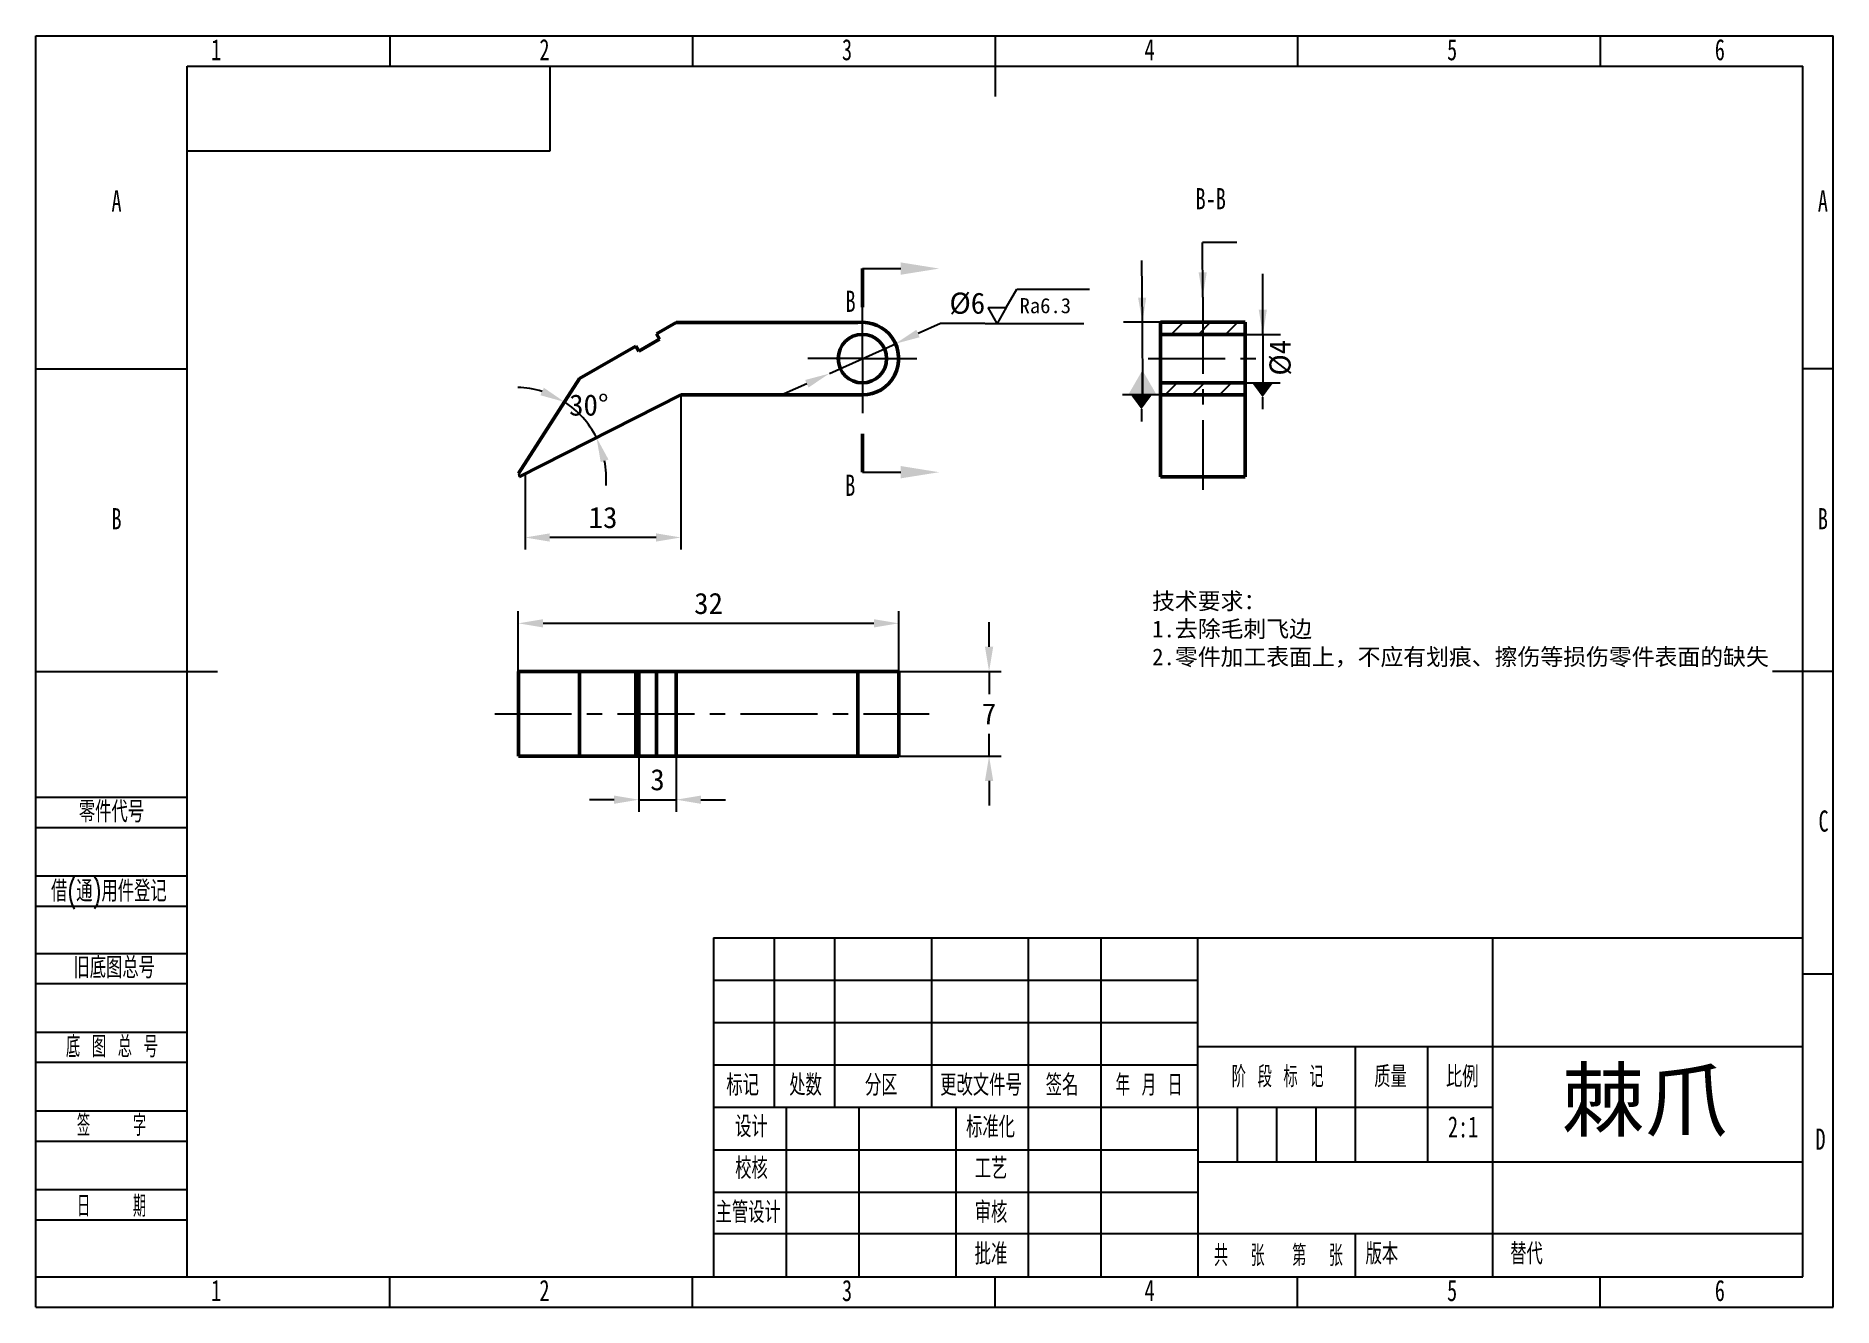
# Model space of a CAD drawing. Header units: millimetres. Extents: x 0 to 148, y 0 to 105.
import ezdxf

# ---------------------------------------------------------------- set-up
doc = ezdxf.new("R2010")
doc.units = ezdxf.units.MM
doc.header["$LTSCALE"] = 0.5
doc.header["$PDSIZE"] = -1
doc.linetypes.add('CENTERX2', pattern=[20.32, 12.7, -2.54, 2.54, -2.54])
for name, color, linetype in [('中心线层', 7, 'CENTERX2'), ('图框', 7, 'Continuous'), ('细实线层', 7, 'Continuous')]:
    doc.layers.add(name, color=color, linetype=linetype)
for name, color, linetype, lineweight in [('文字层', 3, 'Continuous', 25), ('标注层', 4, 'Continuous', 25), ('粗实线层', 7, 'Continuous', 25), ('轮廓实线层', 7, 'Continuous', 50)]:
    doc.layers.add(name, color=color, linetype=linetype, lineweight=lineweight)
doc.styles.add('SLDTEXTSTYLE0', font='TXT', dxfattribs={"width": 0.7, "bigfont": 'bigfont'})
doc.styles.add('SLDTEXTSTYLE1', font='TXT', dxfattribs={"width": 0.6, "bigfont": 'bigfont'})
doc.styles.add('SLDTEXTSTYLE2', font='TXT', dxfattribs={"width": 0.614286, "bigfont": 'bigfont'})
doc.styles.add('SLDTEXTSTYLE3', font='TXT', dxfattribs={"width": 0.62, "bigfont": 'bigfont'})
doc.styles.add('SLDTEXTSTYLE4', font='TXT', dxfattribs={"width": 0.566667, "bigfont": 'bigfont'})
doc.styles.add('SLDTEXTSTYLE5', font='TXT', dxfattribs={"width": 0.7})
doc.dimstyles.new('ISO-25', dxfattribs={"dimtxt": 2.5, "dimasz": 2.5, "dimexe": 1.25, "dimexo": 0.625, "dimtad": 1, "dimtxsty": 'Standard', "dimcen": 2.5, "dimadec": 0, "dimazin": 0, "dimtfac": 1, "dimtmove": 0, "dimatfit": 3, "dimfxl": 1, "dimarcsym": 0})

# ---------------------------------------------------------------- blocks, each defined once
blk = doc.blocks.new('SW_CENTERMARKSYMBOL_0')
at = {"layer": '图框', "color": 0}
for p, q in [((0, 2.5), (0, 4.5)), ((0, 0), (0, 2.5)), ((-2.5, 0), (-4.5, 0)), ((0, 0), (-2.5, 0)), ((0, 0), (0, -2.5)), ((0, 0), (2.5, 0)), ((2.5, 0), (4.5, 0)), ((0, -2.5), (0, -4.5))]:
    blk.add_line(p, q, dxfattribs=at)
blk = doc.blocks.new('*D2')
at = {"layer": 'Defpoints', "color": 0, "transparency": 16777216}
for p in [(71.29, 52.5), (71.29, 45.5), (78.76, 45.5)]:
    blk.add_point(p, dxfattribs=at)
at = {"layer": '标注层', "color": 0, "lineweight": -2, "transparency": 16777216}
for p, q in [((78.76, 54.54), (78.76, 56.58)), ((71.29, 52.5), (79.76, 52.5)), ((78.76, 52.5), (78.76, 50.63)), ((78.76, 45.5), (78.76, 47.36)), ((71.29, 45.5), (79.76, 45.5)), ((78.76, 43.46), (78.76, 41.42))]:
    blk.add_line(p, q, dxfattribs=at)
at = {"layer": '标注层', "color": 0, "transparency": 16777216}
for points in [[(78.42, 54.54), (79.1, 54.54), (78.76, 52.5)], [(78.42, 43.46), (79.1, 43.46), (78.76, 45.5)]]:
    blk.add_solid(points, dxfattribs=at)
at = {"layer": '标注层', "color": 0, "transparency": 16777216, "insert": (78.76, 49), "char_height": 1.75, "attachment_point": 5}
blk.add_mtext('7', dxfattribs=at)
blk = doc.blocks.new('*D3')
at = {"layer": 'Defpoints', "color": 0, "transparency": 16777216}
for p in [(44.91, 76.7), (53.29, 75.34), (44.73, 73.95), (39.86, 68.85), (39.92, 68.59)]:
    blk.add_point(p, dxfattribs=at)
at = {"layer": '标注层', "color": 0, "lineweight": -2, "transparency": 16777216}
for start, end in [(72.8008, 88.3444), (26.7928, 57.2572), (355.7056, 11.2492)]:
    blk.add_arc((39.59, 68.43), 7.54, start, end, dxfattribs=at)
at = {"layer": '标注层', "color": 0, "transparency": 16777216}
for points in [[(41.97, 75.94), (41.68, 75.32), (43.67, 74.77)], [(46.67, 69.79), (47.31, 70.01), (46.32, 71.83)]]:
    blk.add_solid(points, dxfattribs=at)
at = {"layer": '标注层', "color": 0, "transparency": 16777216, "insert": (45.69, 74.5), "char_height": 1.75, "attachment_point": 5}
blk.add_mtext('30%%D', dxfattribs=at)
blk = doc.blocks.new('*D4')
at = {"layer": 'Defpoints', "color": 0, "transparency": 16777216}
for p in [(71.29, 56.48), (39.86, 52.5), (71.29, 52.5)]:
    blk.add_point(p, dxfattribs=at)
at = {"layer": '标注层', "color": 0, "lineweight": -2, "transparency": 16777216}
for p, q in [((39.86, 52.5), (39.86, 57.48)), ((41.9, 56.48), (69.25, 56.48)), ((71.29, 52.5), (71.29, 57.48))]:
    blk.add_line(p, q, dxfattribs=at)
at = {"layer": '标注层', "color": 0, "transparency": 16777216}
for points in [[(41.9, 56.82), (41.9, 56.14), (39.86, 56.48)], [(69.25, 56.82), (69.25, 56.14), (71.29, 56.48)]]:
    blk.add_solid(points, dxfattribs=at)
at = {"layer": '标注层', "color": 0, "transparency": 16777216, "insert": (55.58, 58.11), "char_height": 1.75, "attachment_point": 5}
blk.add_mtext('32', dxfattribs=at)
blk = doc.blocks.new('*D5')
at = {"layer": 'Defpoints', "color": 0, "transparency": 16777216}
for p in [(71.03, 79.58), (65.56, 77.11)]:
    blk.add_point(p, dxfattribs=at)
at = {"layer": '标注层', "color": 0, "lineweight": -2, "transparency": 16777216}
for p, q in [((74.74, 81.26), (72.89, 80.42)), ((78.42, 81.26), (74.74, 81.26)), ((65.56, 77.11), (71.03, 79.58)), ((63.7, 76.27), (61.84, 75.43))]:
    blk.add_line(p, q, dxfattribs=at)
at = {"layer": '标注层', "color": 0, "transparency": 16777216}
for points in [[(72.75, 80.73), (73.02, 80.11), (71.03, 79.58)], [(63.56, 76.58), (63.84, 75.96), (65.56, 77.11)]]:
    blk.add_solid(points, dxfattribs=at)
at = {"layer": '标注层', "color": 0, "transparency": 16777216, "insert": (76.96, 82.89), "char_height": 1.75, "attachment_point": 5}
blk.add_mtext('%%C6', dxfattribs=at)
blk = doc.blocks.new('ccd')
for p, q in [((3, 5.2), (6.5, 11.26)), ((6.5, 11.26), (30.5, 11.26)), ((0, 0), (-3, 5.2)), ((-3, 5.2), (3, 5.2)), ((3, 5.2), (0, 0))]:
    blk.add_line(p, q)
blk.add_attdef('RA6.3', (7.39, 3.36), '', height=5)
blk = doc.blocks.new('*D7')
at = {"layer": 'Defpoints', "color": 0, "transparency": 16777216}
for p in [(53.29, 75.34), (40.42, 68.85), (40.42, 63.57)]:
    blk.add_point(p, dxfattribs=at)
at = {"layer": '标注层', "color": 0, "lineweight": -2, "transparency": 16777216}
for p, q in [((53.29, 75.34), (53.29, 62.57)), ((40.42, 68.85), (40.42, 62.57)), ((51.25, 63.57), (42.46, 63.57))]:
    blk.add_line(p, q, dxfattribs=at)
at = {"layer": '标注层', "color": 0, "transparency": 16777216}
for points in [[(42.46, 63.91), (42.46, 63.23), (40.42, 63.57)], [(51.25, 63.91), (51.25, 63.23), (53.29, 63.57)]]:
    blk.add_solid(points, dxfattribs=at)
at = {"layer": '标注层', "color": 0, "transparency": 16777216, "insert": (46.86, 65.21), "char_height": 1.75, "attachment_point": 5}
blk.add_mtext('13', dxfattribs=at)
blk = doc.blocks.new('*D8')
at = {"layer": 'Defpoints', "color": 0, "transparency": 16777216}
for p in [(49.81, 45.5), (52.91, 45.5), (52.91, 41.91)]:
    blk.add_point(p, dxfattribs=at)
at = {"layer": '标注层', "color": 0, "lineweight": -2, "transparency": 16777216}
for p, q in [((49.81, 45.5), (49.81, 40.91)), ((52.91, 45.5), (52.91, 40.91)), ((47.77, 41.91), (45.73, 41.91)), ((49.81, 41.91), (52.91, 41.91)), ((54.95, 41.91), (56.99, 41.91))]:
    blk.add_line(p, q, dxfattribs=at)
at = {"layer": '标注层', "color": 0, "transparency": 16777216}
for points in [[(47.77, 42.25), (47.77, 41.57), (49.81, 41.91)], [(54.95, 42.25), (54.95, 41.57), (52.91, 41.91)]]:
    blk.add_solid(points, dxfattribs=at)
at = {"layer": '标注层', "color": 0, "transparency": 16777216, "insert": (51.36, 43.55), "char_height": 1.75, "attachment_point": 5}
blk.add_mtext('3', dxfattribs=at)

msp = doc.modelspace()

# ---------------------------------------------------------------- hatches: boundary and pattern name
at = {"layer": '细实线层'}
h = msp.add_hatch(dxfattribs=at)
h.set_pattern_fill('ANSI31', color=256, scale=0.5, angle=3e-322)
h.paths.add_polyline_path([(96.417, 81.345), (92.917, 81.345), (92.917, 80.345), (96.417, 80.345)])
h.paths.add_polyline_path([(99.917, 81.345), (96.417, 81.345), (96.417, 80.345), (99.917, 80.345)])
h.paths.add_polyline_path([(96.417, 76.345), (92.917, 76.345), (92.917, 75.345), (96.417, 75.345)])
h.paths.add_polyline_path([(99.917, 76.345), (96.417, 76.345), (96.417, 75.345), (99.917, 75.345)])

# ---------------------------------------------------------------- linework, layer by layer
msp.add_line((39.862, 68.847), (39.918, 68.591))
at = {"layer": '中心线层'}
for p, q in [((96.417, 83.435), (96.417, 67.495)), ((91.91, 78.345), (101.349, 78.345)), ((37.907, 48.996), (73.81, 48.996))]:
    msp.add_line(p, q, dxfattribs=at)
at = {"layer": '图框'}
for p, q in [((0, 0), (0, 105)), ((0, 105), (148.5, 105)), ((29.25, 105), (29.25, 102.5)), ((54.25, 105), (54.25, 102.5)), ((79.25, 105), (79.25, 100)), ((104.25, 105), (104.25, 102.5)), ((129.25, 105), (129.25, 102.5)), ((148.5, 0), (148.5, 105)), ((12.5, 2.5), (12.5, 102.5)), ((12.5, 102.5), (146, 102.5)), ((146, 2.5), (146, 102.5)), ((0, 77.5), (12.5, 77.5)), ((148.5, 77.5), (146, 77.5)), ((0, 52.5), (15, 52.5)), ((148.5, 52.5), (143.5, 52.5)), ((0, 42.11), (12.5, 42.11)), ((0, 39.61), (12.5, 39.61)), ((0, 35.61), (12.5, 35.61)), ((0, 33.11), (12.5, 33.11)), ((56, 30.5), (56, 2.5)), ((56, 30.5), (146, 30.5)), ((61, 30.5), (61, 16.5)), ((66, 30.5), (66, 16.5)), ((74, 30.5), (74, 16.5)), ((82, 30.5), (82, 2.5)), ((88, 30.5), (88, 2.5)), ((95.984, 30.526), (96.002, 2.5)), ((120.346, 30.5), (120.346, 2.5)), ((0, 29.215), (12.5, 29.215)), ((56, 27), (96, 27)), ((148.5, 27.5), (146, 27.5)), ((0, 26.715), (12.5, 26.715)), ((0, 22.715), (12.5, 22.715)), ((56, 23.5), (96, 23.5)), ((95.99, 21.526), (145.99, 21.526)), ((109, 21.535), (109, 12.035)), ((115, 21.5), (115, 12)), ((0, 20.215), (12.5, 20.215)), ((56, 20), (96, 20)), ((56, 16.5), (96, 16.5)), ((62, 16.5), (62, 2.5)), ((68, 16.5), (68, 2.5)), ((76, 16.5), (76, 2.5)), ((96.008, 16.5), (120.346, 16.5)), ((99.25, 16.5), (99.25, 12)), ((102.5, 16.5), (102.5, 12)), ((105.75, 16.5), (105.75, 12)), ((0, 16.215), (12.5, 16.215)), ((0, 13.715), (12.5, 13.715)), ((56, 13), (96, 13)), ((96, 12), (146, 12)), ((0, 9.715), (12.5, 9.715)), ((56, 9.5), (96, 9.5)), ((0, 7.215), (12.5, 7.215)), ((56, 6.083), (96, 6.083)), ((96, 6.083), (146, 6.083)), ((109, 6.083), (109, 2.5)), ((0, 2.5), (12.5, 2.5)), ((12.5, 2.5), (146, 2.5)), ((29.25, 0), (29.25, 2.5)), ((54.25, 0), (54.25, 2.5)), ((79.25, 0), (79.25, 2.5)), ((104.25, 0), (104.25, 2.5)), ((129.25, 0), (129.25, 2.5)), ((0, 0), (148.5, 0))]:
    msp.add_line(p, q, dxfattribs=at)
at = {"layer": '标注层'}
for p, q in [((99.226, 87.94), (96.404, 87.929)), ((78.423, 81.257), (86.598, 81.257)), ((92.917, 81.345), (89.877, 81.345)), ((91.397, 81.345), (91.43, 75.345)), ((99.917, 80.345), (102.854, 80.345)), ((101.385, 80.345), (101.385, 76.345)), ((99.917, 76.345), (102.806, 76.345)), ((92.917, 75.345), (89.78, 75.345)), ((101.361, 75.164), (101.361, 74.173)), ((91.348, 74.164), (91.348, 73.157))]:
    msp.add_line(p, q, dxfattribs=at)
for points in [[(91.348, 75.345, 1.747, 0, 0), (91.348, 74.164, 0, 0, 0)], [(101.361, 76.345, 1.747, 0, 0), (101.361, 75.164, 0, 0, 0)]]:
    msp.add_lwpolyline(points, format="xyseb", dxfattribs=at)
at = {"layer": '粗实线层'}
for p, q in [((42.5, 95.5), (42.5, 102.5)), ((12.5, 95.5), (42.5, 95.5))]:
    msp.add_line(p, q, dxfattribs=at)
at = {"layer": '细实线层'}
for p, q in [((68.291, 85.784), (71.466, 85.784)), ((68.291, 68.963), (71.466, 68.963))]:
    msp.add_line(p, q, dxfattribs=at)
at = {"layer": '轮廓实线层'}
for p, q in [((68.291, 85.784), (68.291, 82.609)), ((51.289, 80.383), (52.913, 81.321)), ((51.289, 80.383), (51.539, 79.95)), ((52.913, 81.321), (67.913, 81.321)), ((99.917, 81.345), (92.917, 81.345)), ((92.917, 80.345), (92.917, 81.345)), ((99.917, 80.345), (92.917, 80.345)), ((92.917, 80.345), (92.917, 76.345)), ((99.917, 80.345), (99.917, 81.345)), ((99.917, 80.345), (99.917, 76.345)), ((44.913, 76.702), (49.557, 79.383)), ((49.807, 78.95), (49.557, 79.383)), ((51.539, 79.95), (49.807, 78.95)), ((39.862, 68.847), (44.913, 76.702)), ((92.917, 75.345), (92.917, 76.345)), ((92.917, 76.345), (99.917, 76.345)), ((99.917, 75.345), (99.917, 76.345)), ((53.291, 75.345), (39.918, 68.591)), ((68.291, 75.345), (53.291, 75.345)), ((99.917, 75.345), (92.917, 75.345)), ((92.917, 75.345), (92.917, 68.591)), ((99.917, 75.345), (99.917, 68.591)), ((68.291, 68.963), (68.291, 72.138)), ((92.917, 68.591), (99.917, 68.591)), ((39.862, 52.496), (39.862, 45.496)), ((39.862, 52.496), (44.913, 52.496)), ((44.913, 45.496), (44.913, 52.496)), ((44.913, 52.496), (49.557, 52.496)), ((49.557, 45.496), (49.557, 52.496)), ((49.807, 52.496), (49.557, 52.496)), ((49.807, 45.496), (49.807, 52.496)), ((51.289, 52.496), (49.807, 52.496)), ((51.289, 45.496), (51.289, 52.496)), ((51.289, 52.496), (52.913, 52.496)), ((52.913, 45.496), (52.913, 52.496)), ((52.913, 52.496), (67.913, 52.496)), ((67.913, 45.496), (67.913, 52.496)), ((71.291, 52.496), (67.913, 52.496)), ((71.291, 45.496), (71.291, 52.496)), ((39.862, 45.496), (44.913, 45.496)), ((44.913, 45.496), (49.557, 45.496)), ((49.807, 45.496), (49.557, 45.496)), ((51.289, 45.496), (49.807, 45.496)), ((51.289, 45.496), (52.913, 45.496)), ((52.913, 45.496), (67.913, 45.496)), ((71.291, 45.496), (67.913, 45.496))]:
    msp.add_line(p, q, dxfattribs=at)
msp.add_circle((68.291, 78.345), 2, dxfattribs=at)
msp.add_arc((68.291, 78.345), 3, 270, 97.24262, dxfattribs=at)
for points in [[(74.641, 85.784), (71.466, 85.276), (71.466, 86.292)], [(74.641, 68.963), (71.466, 68.455), (71.466, 69.471)]]:
    msp.add_solid(points, dxfattribs=at)

# ---------------------------------------------------------------- block references
at = {"layer": '标注层', "xscale": 0.25, "yscale": 0.25, "zscale": 0.25}
msp.add_blockref('ccd', (79.433, 81.257), dxfattribs=at).add_auto_attribs({'RA6.3': 'Ra6.3'})
at = {"layer": '轮廓实线层'}
msp.add_blockref('SW_CENTERMARKSYMBOL_0', (68.291, 78.345), dxfattribs=at)

# ---------------------------------------------------------------- texts
at = {"layer": '图框', "char_height": 1.75}
for s, insert, attachment_point, style in [('1', (14.897, 104.743), 2, 'SLDTEXTSTYLE5'), ('2', (42.022, 104.743), 2, 'SLDTEXTSTYLE5'), ('3', (67.022, 104.743), 2, 'SLDTEXTSTYLE5'), ('4', (92.022, 104.743), 2, 'SLDTEXTSTYLE5'), ('5', (117.022, 104.743), 2, 'SLDTEXTSTYLE5'), ('6', (139.148, 104.743), 2, 'SLDTEXTSTYLE5'), ('A', (6.66, 92.243), 2, 'SLDTEXTSTYLE5'), ('A', (147.66, 92.243), 2, 'SLDTEXTSTYLE5'), ('B', (6.66, 65.993), 2, 'SLDTEXTSTYLE5'), ('B', (147.66, 65.993), 2, 'SLDTEXTSTYLE5'), ('零件代号', (3.542, 41.79), 1, 'SLDTEXTSTYLE0'), ('C', (147.714, 41.021), 2, 'SLDTEXTSTYLE5'), ('借(通)用件登记', (1.248, 35.236), 1, 'SLDTEXTSTYLE0'), ('旧底图总号', (3.097, 28.912), 1, 'SLDTEXTSTYLE0'), ('底 图 总 号', (2.474, 22.383), 1, 'SLDTEXTSTYLE2'), ('标记', (58.398, 19.209), 2, 'SLDTEXTSTYLE0'), ('处数', (63.592, 19.209), 2, 'SLDTEXTSTYLE0'), ('分区', (69.854, 19.209), 2, 'SLDTEXTSTYLE0'), ('更改文件号', (78.09, 19.209), 2, 'SLDTEXTSTYLE0'), ('签名', (84.788, 19.209), 2, 'SLDTEXTSTYLE0'), ('年 月 日', (91.966, 19.209), 2, 'SLDTEXTSTYLE3'), ('阶 段 标 记', (102.606, 19.903), 2, 'SLDTEXTSTYLE2'), ('质量', (111.934, 19.903), 2, 'SLDTEXTSTYLE0'), ('比例', (117.859, 19.903), 2, 'SLDTEXTSTYLE0'), ('签    字', (6.245, 15.882), 2, 'SLDTEXTSTYLE4'), ('设计', (59.123, 15.779), 2, 'SLDTEXTSTYLE0'), ('标准化', (78.88, 15.746), 2, 'SLDTEXTSTYLE0'), ('2:1', (117.929, 15.76), 2, 'SLDTEXTSTYLE5'), ('D', (147.465, 14.743), 2, 'SLDTEXTSTYLE5'), ('校核', (59.123, 12.339), 2, 'SLDTEXTSTYLE0'), ('工艺', (78.918, 12.321), 2, 'SLDTEXTSTYLE0'), ('日    期', (6.245, 9.207), 2, 'SLDTEXTSTYLE4'), ('主管设计', (58.852, 8.7), 2, 'SLDTEXTSTYLE0'), ('审核', (78.918, 8.7), 2, 'SLDTEXTSTYLE0'), ('批准', (78.918, 5.261), 2, 'SLDTEXTSTYLE0'), ('共  张', (99.435, 5.131), 2, 'SLDTEXTSTYLE1'), ('第  张', (105.902, 5.131), 2, 'SLDTEXTSTYLE1'), ('版本', (111.219, 5.266), 2, 'SLDTEXTSTYLE0'), ('替代', (121.82, 5.266), 1, 'SLDTEXTSTYLE0'), ('1', (14.897, 2.243), 2, 'SLDTEXTSTYLE5'), ('2', (42.022, 2.243), 2, 'SLDTEXTSTYLE5'), ('3', (67.022, 2.243), 2, 'SLDTEXTSTYLE5'), ('4', (92.022, 2.243), 2, 'SLDTEXTSTYLE5'), ('5', (117.022, 2.243), 2, 'SLDTEXTSTYLE5'), ('6', (139.148, 2.243), 2, 'SLDTEXTSTYLE5')]:
    msp.add_mtext(s, dxfattribs=dict(at, insert=insert, attachment_point=attachment_point, style=style))
at = {"layer": '文字层', "char_height": 1.75, "style": 'SLDTEXTSTYLE5'}
for s, insert, attachment_point in [('B-B', (97.075, 92.432), 2), ('B', (66.901, 83.959), 1), ('B', (66.874, 68.759), 1)]:
    msp.add_mtext(s, dxfattribs=dict(at, insert=insert, attachment_point=attachment_point))
at = {"layer": '标注层', "insert": (101.925, 76.94), "char_height": 1.75, "attachment_point": 1, "rotation": 90}
msp.add_mtext_dynamic_manual_height_columns('%%C4', width=4.26098, gutter_width=8.75, heights=[0], dxfattribs=at)
at = {"layer": '标注层', "attachment_point": 1}
for s, width, gutter_width, heights, insert, char_height in [('{\\fSimSun|b0|i0|c134|p2;技术要求：}\\P{\\fSimSun|b0|i0|c134|p2;1.去除毛刺飞边\\P2.零件加工表面上，不应有划痕、擦伤等损伤零件表面的缺失}', 49.34478, 6.919, [13.612], (92.233, 59.014), 1.38374), ('{\\fSimSun|b0|i0|c134|p2;棘爪}', 17.18935, 8.75, [0], (126.101, 19.605), 5)]:
    msp.add_mtext_dynamic_manual_height_columns(s, width=width, gutter_width=gutter_width, heights=heights, dxfattribs=dict(at, insert=insert, char_height=char_height))

# ---------------------------------------------------------------- dimensions: what is measured, and where the dimension line sits
at = {"layer": '标注层'}
dim = msp.add_diameter_dim_2p(p1=(65.557, 77.111), p2=(71.026, 79.579), text='%%C6', dimstyle='ISO-25', override={"dimtxt": 1.75, "dimasz": 2.04, "dimexe": 1, "dimexo": 0, "dimgap": 0.762, "dimtih": 1, "dimtoh": 1, "dimzin": 0, "dimadec": 2, "dimtzin": 0}, dxfattribs=at)
dim.commit()
dim.dimension.update_dxf_attribs({"geometry": '*D5', "text_midpoint": (76.965, 82.894)})
dim = msp.add_angular_dim_2l(base=(44.726, 73.952), line1=((39.862, 68.847), (44.913, 76.702)), line2=((53.291, 75.345), (39.918, 68.591)), text='30%%D', dimstyle='ISO-25', override={"dimtxt": 1.75, "dimasz": 2.04, "dimexe": 1, "dimexo": 0, "dimgap": 0.762, "dimtih": 1, "dimtoh": 1, "dimzin": 0, "dimadec": 2, "dimtzin": 0}, dxfattribs=at)
dim.commit()
dim.dimension.update_dxf_attribs({"geometry": '*D3', "text_midpoint": (45.692, 72.864), "dimtype": 162})
for base, p1, p2, text, picture, middle in [((40.425, 63.57), (53.291, 75.345), (40.425, 68.847), '13', '*D7', (46.858, 65.207)), ((71.291, 56.476), (39.862, 52.496), (71.291, 52.496), '32', '*D4', (55.577, 58.113)), ((52.913, 41.909), (49.807, 45.496), (52.913, 45.496), '3', '*D8', (51.36, 43.546))]:
    dim = msp.add_linear_dim(base=base, p1=p1, p2=p2, text=text, dimstyle='ISO-25', override={"dimtxt": 1.75, "dimasz": 2.04, "dimexe": 1, "dimexo": 0, "dimgap": 0.762, "dimtih": 1, "dimtoh": 1, "dimzin": 0, "dimadec": 2, "dimtzin": 0}, dxfattribs=at)
    dim.commit()
    dim.dimension.update_dxf_attribs({"geometry": picture, "text_midpoint": middle})
dim = msp.add_linear_dim(base=(78.758, 45.496), p1=(71.291, 52.496), p2=(71.291, 45.496), angle=90, text='7', dimstyle='ISO-25', override={"dimtxt": 1.75, "dimasz": 2.04, "dimexe": 1, "dimexo": 0, "dimgap": 0.762, "dimtih": 1, "dimtoh": 1, "dimzin": 0, "dimadec": 2, "dimtzin": 0}, dxfattribs=at)
dim.commit()
dim.dimension.update_dxf_attribs({"geometry": '*D2', "text_midpoint": (78.758, 48.996), "dimtype": 160})

# ---------------------------------------------------------------- leaders
for points, override in [([(96.417, 83.435), (96.402, 87.934)], {"dimtxt": 1.75, "dimasz": 2.04, "dimexe": 1, "dimexo": 0, "dimgap": 0.762, "dimtad": 0, "dimtih": 1, "dimtoh": 1, "dimzin": 0, "dimadec": 2, "dimtzin": 0}), ([(91.43, 81.345), (91.379, 86.453)], {"dimtxt": 1.75, "dimasz": 2.04, "dimexe": 1, "dimexo": 0, "dimgap": 0.762, "dimtad": 0, "dimtih": 1, "dimtoh": 1, "dimzin": 0, "dimadec": 2, "dimtzin": 0}), ([(101.385, 80.345), (101.371, 85.348)], {"dimtxt": 1.75, "dimasz": 2.04, "dimexe": 1, "dimexo": 0, "dimgap": 0.762, "dimtad": 0, "dimtih": 1, "dimtoh": 1, "dimzin": 0, "dimadec": 2, "dimtzin": 0}), ([(91.43, 75.345), (91.43, 77.205)], {"dimtxt": 1.75, "dimasz": 2.04, "dimexe": 1, "dimexo": 0, "dimgap": 0.762, "dimtad": 0, "dimtih": 1, "dimtoh": 1, "dimzin": 0, "dimadec": 2, "dimldrblk": 'DatumFilled', "dimtzin": 0})]:
    msp.add_leader(points, dimstyle='ISO-25', override=override, dxfattribs=at)

doc.saveas('drawing.dxf')
